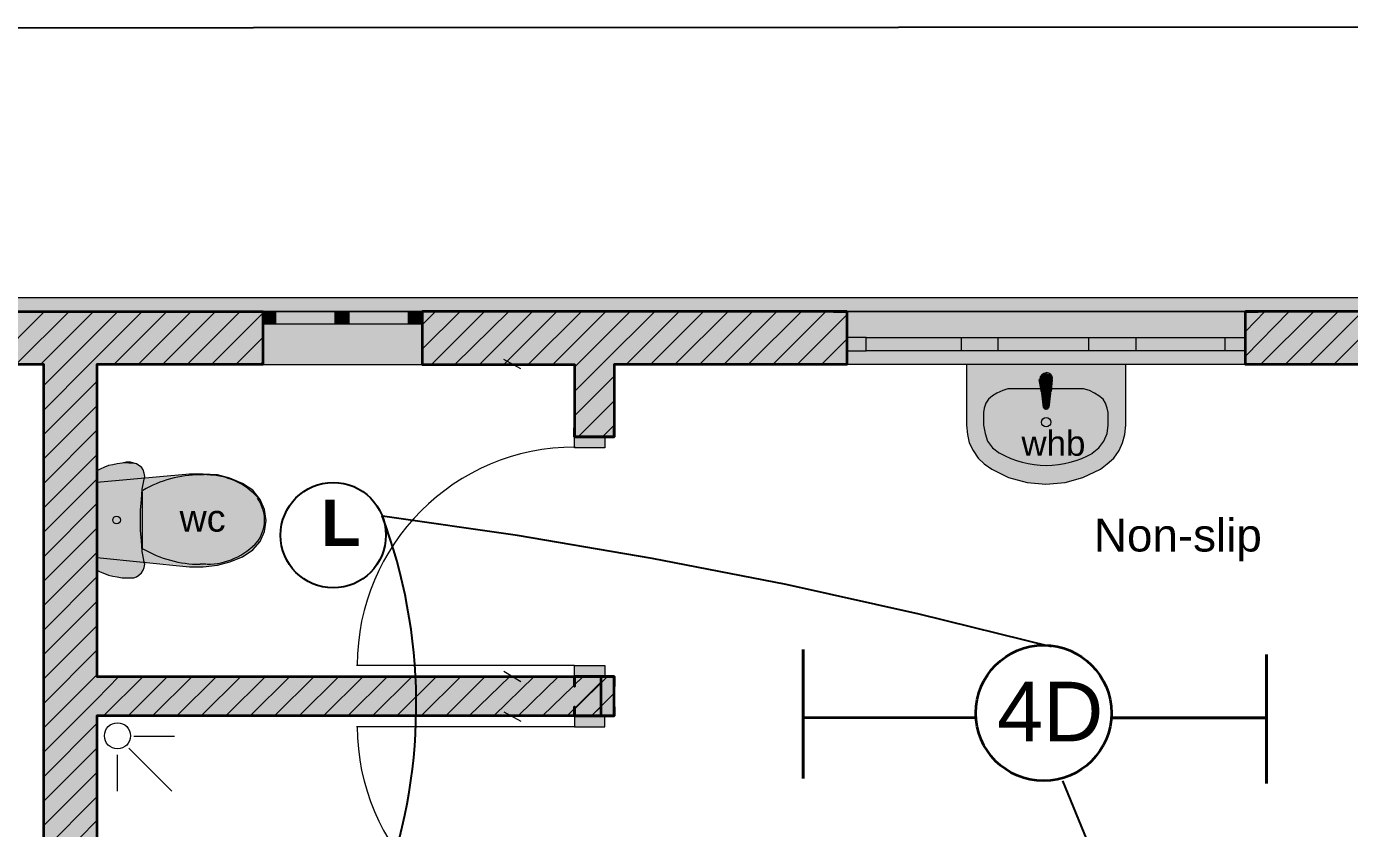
# Model space of a CAD drawing. Header units: millimetres. Extents: x 0 to 72213, y -495 to 58962.
# Drawn here: x 15069 to 25038, y 52914 to 58956 of the extents above; entities that cross this region are included whole.
import ezdxf

# ---------------------------------------------------------------- set-up
doc = ezdxf.new("R2010")
doc.units = ezdxf.units.MM
doc.header["$MEASUREMENT"] = 0
doc.layers.add('PDF_Geometry', color=7, linetype='Continuous', true_color=0xfd8379)
doc.layers.add('PDF_Solid Fills', color=7, linetype='Continuous', true_color=0xffffff)
doc.layers.add('PDF_Text', color=7, linetype='Continuous')
doc.styles.add('PDF Arial-BoldMT', font='arial.ttf')
doc.styles.add('PDF ArialNarrow Bold', font='arialbd.ttf')
doc.styles.add('PDF TimesNewRomanPSMT', font='arial.ttf')

msp = doc.modelspace()

# ---------------------------------------------------------------- linework, layer by layer
at = {"layer": 'PDF_Geometry', "color": 1, "lineweight": 25}
for points in [[(7052.6, 58943.4), (31366.1, 58956.1)], [(22793.8, 54282.7), (21796.9, 54530.3), (20793.6, 54752.6), (19784, 54949.4), (18768, 55120.8), (17752, 55266.9)], [(22876.4, 53273), (23644.7, 51399.8)]]:
    msp.add_lwpolyline(points, dxfattribs=at)
at = {"layer": 'PDF_Geometry', "color": 251, "lineweight": 18, "true_color": 0x696969}
msp.add_lwpolyline([(7192.3, 56911.5), (7090.7, 56911.5), (7090.7, 44205.5), (7192.3, 44205.5), (7192.3, 56809.9), (52612.7, 56809.9), (52612.7, 56911.5)], close=True, dxfattribs=at)
at = {"layer": 'PDF_Geometry', "color": 123, "lineweight": 18, "true_color": 0x70cdbd}
msp.add_lwpolyline([(7192.3, 56809.9), (7192.3, 29092.9), (18990.3, 29092.9), (18990.3, 23092.3), (27791.1, 23092.3), (27791.1, 29092.9), (57717.9, 29092.9), (57717.9, 56809.9)], close=True, dxfattribs=at)
at = {"layer": 'PDF_Geometry', "color": 7, "lineweight": 35}
for points in [[(15269.3, 51107.7), (15199.4, 51107.7), (15269.3, 51107.7), (15199.4, 51107.7), (15199.4, 56409.9), (13199.2, 56409.9), (13199.2, 56511.5), (13199.2, 56613.1), (13199.2, 56809.9), (13294.5, 56809.9)], [(13199.2, 56809.9), (16850.4, 56809.9), (16850.4, 56714.7), (16850.4, 56409.9), (15599.4, 56409.9), (15599.4, 54060.4), (19396.6, 54060.4), (19396.6, 53762), (15599.4, 53762), (15599.4, 51107.7), (19199.8, 51107.7), (19199.8, 51958.6), (19428.4, 51958.6), (19199.8, 51958.6), (19199.8, 51882.4), (19199.8, 51958.6)], [(21250.8, 56809.9), (18050.5, 56809.9), (18050.5, 56714.7), (18050.5, 56409.9), (19199.8, 56409.9), (19199.8, 55863.8), (19428.4, 55863.8), (19199.8, 55863.8), (19199.8, 55933.6), (19199.8, 55863.8)], [(21149.2, 56809.9), (21250.8, 56809.9), (21250.8, 56613.1), (21250.8, 56511.5), (21250.8, 56409.9), (19498.2, 56409.9), (19498.2, 55863.8), (19428.4, 55863.8), (19498.2, 55863.8), (19498.2, 55933.6), (19498.2, 55863.8)], [(25975.1, 51107.7), (25898.9, 51107.7), (25975.1, 51107.7), (25898.9, 51107.7), (25898.9, 56409.9), (24254.3, 56409.9), (24254.3, 56511.5), (24254.3, 56613.1), (24254.3, 56809.9), (24349.5, 56809.9)], [(27200.6, 56809.9), (24254.3, 56809.9)], [(19199.8, 55933.6), (19199.8, 55863.8), (19428.4, 55863.8), (19498.2, 55863.8), (19498.2, 55933.6)], [(19498.2, 53762), (19498.2, 54060.4), (19428.4, 54060.4), (19199.8, 54060.4), (19199.8, 53984.2), (19199.8, 54060.4), (19199.8, 53984.2)], [(19498.2, 54060.4), (19498.2, 53984.2)], [(19199.8, 53831.8), (19199.8, 53762), (19199.8, 53831.8), (19199.8, 53762), (19428.4, 53762), (19498.2, 53762), (19428.4, 53762), (19199.8, 53762), (19428.4, 53762), (19498.2, 53762), (19498.2, 53831.8), (19498.2, 53762), (19498.2, 53831.8)]]:
    msp.add_lwpolyline(points, dxfattribs=at)
at = {"layer": 'PDF_Geometry', "lineweight": 9}
for points in [[(14805.7, 56409.9), (15205.8, 56809.9)], [(14989.9, 56409.9), (15389.9, 56809.9)], [(15174, 56409.9), (15574, 56809.9)], [(15199.4, 56067), (15542.3, 56409.9), (15942.3, 56809.9)], [(15199.4, 56251.1), (15358.1, 56409.9), (15758.2, 56809.9)], [(15726.4, 56409.9), (16126.5, 56809.9)], [(15910.6, 56409.9), (16310.6, 56809.9)], [(16094.7, 56409.9), (16494.8, 56809.9)], [(16278.9, 56409.9), (16678.9, 56809.9)], [(16463, 56409.9), (16850.4, 56797.2)], [(18050.5, 56524.2), (18336.2, 56809.9)], [(18050.5, 56708.3), (18152.1, 56809.9)], [(18120.3, 56409.9), (18520.4, 56809.9)], [(18298.1, 56409.9), (18704.5, 56809.9)], [(18482.3, 56409.9), (18882.3, 56809.9)], [(18666.4, 56409.9), (19066.5, 56809.9)], [(18850.6, 56409.9), (19250.6, 56809.9)], [(19034.7, 56409.9), (19434.7, 56809.9)], [(19199.8, 56206.7), (19403, 56409.9), (19803, 56809.9)], [(19199.8, 56390.8), (19218.9, 56409.9), (19618.9, 56809.9)], [(19587.1, 56409.9), (19987.2, 56809.9)], [(19771.3, 56409.9), (20171.3, 56809.9)], [(19955.4, 56409.9), (20355.5, 56809.9)], [(20139.6, 56409.9), (20539.6, 56809.9)], [(20323.7, 56409.9), (20723.8, 56809.9)], [(20507.9, 56409.9), (20907.9, 56809.9)], [(20692, 56409.9), (21092.1, 56809.9)], [(20876.2, 56409.9), (21250.8, 56784.5)], [(24254.3, 56473.4), (24584.5, 56809.9)], [(24254.3, 56657.5), (24400.3, 56809.9)], [(24368.6, 56409.9), (24768.6, 56809.9)], [(24552.7, 56409.9), (24952.8, 56809.9)], [(24736.9, 56409.9), (25136.9, 56809.9)], [(24921, 56409.9), (25321, 56809.9)], [(16647.2, 56409.9), (16850.4, 56613.1)], [(21060.3, 56409.9), (21250.8, 56600.4)], [(16831.3, 56409.9), (16850.4, 56428.9)], [(21244.4, 56409.9), (21250.8, 56416.2)], [(15199.4, 55882.8), (15599.4, 56282.9)], [(19199.8, 56022.5), (19498.2, 56321)], [(19225.2, 55863.8), (19498.2, 56136.8)], [(15199.4, 55698.7), (15599.4, 56098.7)], [(19409.3, 55863.8), (19498.2, 55952.7)], [(15199.4, 55514.5), (15599.4, 55914.6)], [(15199.4, 55330.4), (15599.4, 55730.4)], [(15199.4, 55146.2), (15599.4, 55546.3)], [(15199.4, 54962.1), (15599.4, 55362.1)], [(15199.4, 54778), (15599.4, 55178)], [(15199.4, 54593.8), (15599.4, 54993.8)], [(15199.4, 54409.7), (15599.4, 54809.7)], [(15199.4, 54225.5), (15599.4, 54625.6)], [(15199.4, 54041.4), (15599.4, 54441.4)], [(15199.4, 53857.2), (15599.4, 54257.3)], [(15199.4, 53673.1), (15599.4, 54073.1)], [(15199.4, 53488.9), (15599.4, 53889), (15764.5, 54060.4)], [(15650.2, 53762), (15948.7, 54060.4)], [(15834.4, 53762), (16132.8, 54060.4)], [(16018.5, 53762), (16317, 54060.4)], [(16202.7, 53762), (16501.1, 54060.4)], [(16386.8, 53762), (16685.3, 54060.4)], [(16571, 53762), (16869.4, 54060.4)], [(16755.1, 53762), (17053.6, 54060.4)], [(16939.3, 53762), (17237.7, 54060.4)], [(17123.4, 53762), (17421.8, 54060.4)], [(17307.5, 53762), (17606, 54060.4)], [(17491.7, 53762), (17790.1, 54060.4)], [(17675.8, 53762), (17974.3, 54060.4)], [(17860, 53762), (18158.4, 54060.4)], [(18044.1, 53762), (18342.6, 54060.4)], [(18228.3, 53762), (18526.7, 54060.4)], [(18406.1, 53762), (18710.9, 54060.4)], [(18590.2, 53762), (18895, 54060.4)], [(18774.4, 53762), (19079.2, 54060.4)], [(18958.5, 53762), (19263.3, 54060.4), (19199.8, 53996.9)], [(19199.8, 53812.8), (19447.4, 54060.4)], [(19142.7, 53762), (19396.6, 54016)], [(19498.2, 53933.4), (19326.8, 53762), (19396.6, 53831.8)], [(15199.4, 53304.8), (15599.4, 53704.8)], [(15199.4, 53120.6), (15599.4, 53520.7)], [(15199.4, 52936.5), (15599.4, 53336.5)], [(15199.4, 52752.4), (15599.4, 53152.4)], [(15199.4, 52568.2), (15599.4, 52974.6)]]:
    msp.add_lwpolyline(points, dxfattribs=at)
at = {"layer": 'PDF_Geometry', "color": 7, "lineweight": 13}
for points in [[(16850.4, 56409.9), (18050.5, 56409.9), (18050.5, 56714.7), (18050.5, 56809.9), (18050.5, 56714.7), (17948.9, 56714.7), (17948.9, 56809.9), (18050.5, 56809.9), (16850.4, 56809.9), (16945.6, 56809.9), (16945.6, 56714.7), (16850.4, 56714.7), (16850.4, 56809.9), (16850.4, 56714.7)], [(17447.2, 56714.7), (17396.4, 56714.7), (17396.4, 56809.9), (17447.2, 56809.9), (17498, 56809.9), (17498, 56714.7)], [(24254.3, 56409.9), (21250.8, 56409.9), (21250.8, 56511.5), (21250.8, 56613.1), (21250.8, 56511.5), (21396.8, 56511.5), (21396.8, 56613.1), (21250.8, 56613.1), (21250.8, 56809.9), (24254.3, 56809.9), (24254.3, 56613.1), (24254.3, 56511.5)], [(22247.7, 56511.5), (22114.4, 56511.5), (22114.4, 56613.1), (22247.7, 56613.1), (22387.4, 56613.1), (22387.4, 56511.5)], [(23251, 56511.5), (23073.2, 56511.5), (23073.2, 56613.1), (23251, 56613.1), (23428.8, 56613.1), (23428.8, 56511.5)], [(24254.3, 56511.5), (24101.9, 56511.5), (24101.9, 56613.1), (24254.3, 56613.1)]]:
    msp.add_lwpolyline(points, close=True, dxfattribs=at)
for points in [[(16945.6, 56809.9), (17396.4, 56809.9)], [(17498, 56809.9), (17948.9, 56809.9)], [(21250.8, 56809.9), (21149.2, 56809.9)], [(24254.3, 56809.9), (24349.5, 56809.9)], [(17396.4, 56714.7), (16945.6, 56714.7)], [(17948.9, 56714.7), (17498, 56714.7)], [(21396.8, 56613.1), (22114.4, 56613.1)], [(22387.4, 56613.1), (23073.2, 56613.1)], [(23428.8, 56613.1), (24101.9, 56613.1)], [(18793.4, 56378.1), (18666.4, 56448)], [(22114.4, 56511.5), (21396.8, 56511.5)], [(23073.2, 56511.5), (22387.4, 56511.5)], [(24101.9, 56511.5), (23428.8, 56511.5)], [(18825.2, 56409.9), (18634.7, 56409.9)], [(18825.2, 54060.4), (18634.7, 54060.4)], [(18666.4, 54098.5), (18793.4, 54022.3)], [(18825.2, 53762), (18634.7, 53762)], [(18666.4, 53793.7), (18793.4, 53723.9)], [(15878.8, 53609.6), (16183.6, 53609.6)], [(15751.8, 53469.9), (15751.8, 53196.8)], [(15840.7, 53520.7), (16164.6, 53196.8)]]:
    msp.add_lwpolyline(points, dxfattribs=at)
at = {"layer": 'PDF_Geometry', "color": 39, "lineweight": 13, "true_color": 0x563838}
for points in [[(22152.5, 55952.7), (22158.8, 55882.8), (22171.5, 55819.3), (22203.3, 55762.2), (22241.4, 55705), (22285.8, 55660.6), (22343, 55622.5), (22470, 55559), (22609.7, 55520.9), (22749.4, 55508.2), (22895.4, 55520.9), (23028.8, 55559), (23162.1, 55622.5), (23212.9, 55660.6), (23263.7, 55705), (23301.8, 55762.2), (23327.2, 55819.3), (23346.2, 55882.8), (23352.6, 55952.7), (23352.6, 56409.9), (22152.5, 56409.9)], [(15624.8, 54847.8), (15656.6, 54835.1), (15688.3, 54822.4), (15720.1, 54816), (15751.8, 54809.7), (15789.9, 54803.3), (15821.7, 54803.3), (15853.4, 54803.3), (15878.8, 54803.3), (15897.9, 54809.7), (15916.9, 54822.4), (15936, 54841.4), (15948.7, 54860.5), (15955, 54879.5), (15961.4, 54904.9), (15955, 54924), (15942.3, 55000.2), (15936, 55082.7), (15929.6, 55158.9), (15929.6, 55235.1), (15929.6, 55311.3), (15936, 55393.9), (15942.3, 55470.1), (15955, 55546.3), (15961.4, 55565.3), (15955, 55590.7), (15948.7, 55616.1), (15936, 55635.2), (15916.9, 55647.9), (15897.9, 55660.6), (15878.8, 55666.9), (15853.4, 55673.3), (15821.7, 55673.3), (15789.9, 55666.9), (15751.8, 55660.6), (15720.1, 55654.2), (15688.3, 55647.9), (15656.6, 55635.2), (15624.8, 55622.5), (15599.4, 55609.8), (15599.4, 54860.5)], [(16602.7, 54924), (16698, 54962.1), (16774.2, 55012.9), (16831.3, 55076.4), (16863.1, 55152.6), (16875.8, 55235.1), (16863.1, 55317.7), (16831.3, 55393.9), (16774.2, 55463.7), (16698, 55514.5), (16602.7, 55552.6), (16507.5, 55578), (16399.5, 55584.4), (16297.9, 55584.4), (15599.4, 55520.9), (15599.4, 54955.7), (16297.9, 54885.9), (16399.5, 54885.9), (16507.5, 54898.6)]]:
    msp.add_lwpolyline(points, close=True, dxfattribs=at)
for points in [[(22698.6, 56295.6), (22711.3, 56213)], [(22724, 56219.4), (22724, 56244.8), (22774.8, 56244.8), (22774.8, 56219.4)], [(22793.8, 56213), (22800.2, 56295.6)], [(23098.6, 55743.1), (23149.4, 55781.2), (23187.5, 55832), (23212.9, 55889.2), (23219.2, 55952.7), (23219.2, 56047.9), (23212.9, 56079.7), (23200.2, 56117.8), (23181.2, 56149.5), (23149.4, 56174.9), (23117.7, 56194), (23079.6, 56213), (23035.1, 56225.7), (22990.7, 56225.7), (22514.4, 56225.7), (22463.6, 56225.7), (22425.5, 56213), (22381.1, 56194), (22349.3, 56174.9), (22317.6, 56149.5), (22298.5, 56117.8), (22285.8, 56079.7), (22279.5, 56047.9), (22279.5, 55952.7), (22292.2, 55889.2), (22311.2, 55832), (22349.3, 55781.2), (22400.1, 55743.1)], [(22717.6, 56194), (22730.3, 56086)], [(22774.8, 56086), (22787.5, 56194)], [(16393.2, 55571.7), (16393.2, 55571.7)], [(15942.3, 55451), (15942.3, 55451)], [(15942.3, 55451), (15942.3, 55235.1), (15942.3, 55019.2)], [(16805.9, 55400.2), (16805.9, 55400.2)], [(16863.1, 55235.1), (16863.1, 55235.1)], [(16805.9, 55076.4), (16805.9, 55076.4)], [(16393.2, 54898.6), (16393.2, 54898.6)]]:
    msp.add_lwpolyline(points, dxfattribs=at)
for points in [[(22718.7, 56202.6, 0.256099), (22753.4, 56183.5, 0.25551), (22788.1, 56202.4, 0.122849), (22794.6, 56221.3)], [(22724, 56222.5, 0.413564), (22752.5, 56194, 0.415079), (22781.1, 56222.6)], [(22403.2, 55742.9, 0.129791), (22752.6, 55650.2, 0.129816), (23103.7, 55742.9)]]:
    msp.add_lwpolyline(points, format="xyb", dxfattribs=at)
at = {"layer": 'PDF_Geometry', "color": 30, "lineweight": 20, "true_color": 0xff6600}
for points in [[(19428.4, 55863.8), (19428.4, 55781.2), (19199.8, 55781.2), (19199.8, 55863.8)], [(19199.8, 54060.4), (19199.8, 54143), (19428.4, 54143), (19428.4, 54060.4)], [(19199.8, 53762), (19199.8, 53679.4), (19428.4, 53679.4), (19428.4, 53762)]]:
    msp.add_lwpolyline(points, close=True, dxfattribs=at)
at = {"layer": 'PDF_Geometry', "color": 1, "lineweight": 40}
for points in [[(20920.6, 53292.1), (20920.6, 54263.6)], [(24413, 53254), (24413, 54225.5)], [(23238.3, 53749.3), (24413, 53749.3)]]:
    msp.add_lwpolyline(points, dxfattribs=at)
at = {"layer": 'PDF_Geometry', "color": 30, "lineweight": 18, "true_color": 0xff6600}
for points in [[(19199.8, 54143), (17555.2, 54143)], [(19199.8, 53679.4), (17555.2, 53679.4)]]:
    msp.add_lwpolyline(points, dxfattribs=at)
at = {"layer": 'PDF_Geometry', "color": 7, "lineweight": 35}
msp.add_lwpolyline([(19498.2, 53984.2), (19498.2, 54060.4), (19428.4, 54060.4), (19199.8, 54060.4), (19428.4, 54060.4), (19498.2, 54060.4)], close=True, dxfattribs=at)
at = {"layer": 'PDF_Geometry', "color": 1, "lineweight": 35}
msp.add_lwpolyline([(22216, 53749.3), (20920.6, 53749.3)], dxfattribs=at)
at = {"layer": 'PDF_Geometry', "color": 39, "lineweight": 13, "true_color": 0x563838}
for centre, radius in [((22752.5, 55974.9), 34.9), ((15748.7, 55238.3), 28.6)]:
    msp.add_circle(centre, radius, dxfattribs=at)
at = {"layer": 'PDF_Geometry', "color": 1, "lineweight": 25}
msp.add_circle((17380.6, 55124), 396.9, dxfattribs=at)
at = {"layer": 'PDF_Geometry', "color": 1, "lineweight": 35}
msp.add_circle((22733.5, 53784.2), 511.2, dxfattribs=at)
at = {"layer": 'PDF_Geometry', "color": 7, "lineweight": 13}
msp.add_circle((15755, 53612.8), 98.4, dxfattribs=at)
at = {"layer": 'PDF_Geometry', "color": 39, "lineweight": 13, "true_color": 0x563838}
for centre, radius, start, end in [((22752.5, 56298.7), 47.6, 90.02523, 179.97477), ((22753.5, 56301), 47.6, 359.94504, 90.05496), ((22752.5, 56222.5), 41.3, 185.56321, 212.75228), ((22752.5, 56095.5), 22.2, 187.26068, 269.86448), ((22753.5, 56097.8), 22.2, 269.97239, 352.91382), ((16377.3, 54724), 854.1, 89.98349, 120.32196), ((16377.1, 54895.1), 682.9, 88.57267, 90.26438), ((16428.8, 55031), 549.2, 90.09877, 93.10377), ((16428.1, 55060.5), 517.5, 41.62161, 90.00519), ((16586.8, 55238.3), 276.2, 0.35177, 36.28805), ((16586.8, 55238.3), 276.2, 323.69094, 359.64802), ((16428.1, 55416.1), 511.2, 269.97839, 318.3951), ((16377.3, 55759), 854, 239.66594, 270.00568), ((16378, 55583.3), 676.1, 269.9999, 271.70856), ((16422.4, 55361.1), 453.9, 266.5939, 270.19805)]:
    msp.add_arc(centre, radius, start, end, dxfattribs=at)
at = {"layer": 'PDF_Geometry', "color": 30, "lineweight": 18, "true_color": 0xff6600}
for centre, start, end in [((19203, 54146.1), 90, 180), ((19203, 53682.6), 180, 270)]:
    msp.add_arc(centre, 1641.4, start, end, dxfattribs=at)
at = {"layer": 'PDF_Geometry', "color": 1, "lineweight": 25}
msp.add_arc((13952.2, 53849.9), 4054.4, 340.58716, 20.50597, dxfattribs=at)
at = {"layer": 'PDF_Solid Fills', "transparency": 33554559}
for points in [[(7192.3, 56809.9), (52612.7, 56809.9), (7192.3, 56911.5)], [(52612.7, 56809.9), (7192.3, 56911.5), (52612.7, 56911.5)], [(13199.2, 56809.9), (13199.2, 56409.9), (16850.4, 56809.9)], [(13199.2, 56409.9), (16850.4, 56809.9), (16850.4, 56409.9)], [(18050.5, 56809.9), (16850.4, 56809.9), (18050.5, 56409.9)], [(16850.4, 56809.9), (18050.5, 56409.9), (16850.4, 56409.9)], [(16850.4, 56809.9), (16945.6, 56809.9), (16850.4, 56714.7)], [(16945.6, 56809.9), (16850.4, 56714.7), (16945.6, 56714.7)], [(16945.6, 56809.9), (17396.4, 56809.9), (16945.6, 56714.7)], [(17396.4, 56809.9), (16945.6, 56714.7), (17396.4, 56714.7)], [(17447.2, 56714.7), (17396.4, 56714.7), (17447.2, 56809.9)], [(17396.4, 56714.7), (17447.2, 56809.9), (17396.4, 56809.9)], [(17447.2, 56809.9), (17498, 56809.9), (17447.2, 56714.7)], [(17498, 56809.9), (17447.2, 56714.7), (17498, 56714.7)], [(17498, 56809.9), (17948.9, 56809.9), (17498, 56714.7)], [(17948.9, 56809.9), (17498, 56714.7), (17948.9, 56714.7)], [(18050.5, 56714.7), (17948.9, 56714.7), (18050.5, 56809.9)], [(17948.9, 56714.7), (18050.5, 56809.9), (17948.9, 56809.9)], [(18050.5, 56809.9), (18050.5, 56409.9), (21250.8, 56809.9)], [(18050.5, 56409.9), (21250.8, 56809.9), (21250.8, 56409.9)], [(24254.3, 56809.9), (21250.8, 56809.9), (24254.3, 56409.9)], [(21250.8, 56809.9), (24254.3, 56409.9), (21250.8, 56409.9)], [(24254.3, 56809.9), (24254.3, 56409.9), (27200.6, 56809.9)], [(24254.3, 56409.9), (27200.6, 56809.9), (27200.6, 56409.9)], [(21250.8, 56613.1), (21396.8, 56613.1), (21250.8, 56511.5)], [(21396.8, 56613.1), (21250.8, 56511.5), (21396.8, 56511.5)], [(21396.8, 56613.1), (22114.4, 56613.1), (21396.8, 56511.5)], [(22114.4, 56613.1), (21396.8, 56511.5), (22114.4, 56511.5)], [(22247.7, 56511.5), (22114.4, 56511.5), (22247.7, 56613.1)], [(22114.4, 56511.5), (22247.7, 56613.1), (22114.4, 56613.1)], [(22247.7, 56613.1), (22387.4, 56613.1), (22247.7, 56511.5)], [(22387.4, 56613.1), (22247.7, 56511.5), (22387.4, 56511.5)], [(22387.4, 56613.1), (23073.2, 56613.1), (22387.4, 56511.5)], [(23073.2, 56613.1), (22387.4, 56511.5), (23073.2, 56511.5)], [(23251, 56511.5), (23073.2, 56511.5), (23251, 56613.1)], [(23073.2, 56511.5), (23251, 56613.1), (23073.2, 56613.1)], [(23251, 56613.1), (23428.8, 56613.1), (23251, 56511.5)], [(23428.8, 56613.1), (23251, 56511.5), (23428.8, 56511.5)], [(23428.8, 56613.1), (24101.9, 56613.1), (23428.8, 56511.5)], [(24101.9, 56613.1), (23428.8, 56511.5), (24101.9, 56511.5)], [(24254.3, 56511.5), (24101.9, 56511.5), (24254.3, 56613.1)], [(24101.9, 56511.5), (24254.3, 56613.1), (24101.9, 56613.1)], [(15199.4, 51107.7), (15599.4, 51107.7), (15199.4, 56409.9)], [(15599.4, 51107.7), (15199.4, 56409.9), (15599.4, 56409.9)], [(19199.8, 56409.9), (19199.8, 55863.8), (19498.2, 56409.9)], [(19199.8, 55863.8), (19498.2, 56409.9), (19498.2, 55863.8)], [(23352.6, 56409.9), (22152.5, 56409.9), (23352.6, 55952.7)], [(22152.5, 56409.9), (23352.6, 55952.7), (22152.5, 55952.7)], [(22717.6, 56333.7), (22800.2, 56295.6), (22698.6, 56295.6)], [(22749.4, 56346.4), (22787.5, 56333.7), (22717.6, 56333.7)], [(22787.5, 56333.7), (22717.6, 56333.7), (22800.2, 56295.6)], [(22800.2, 56295.6), (22698.6, 56295.6), (22793.8, 56213)], [(22698.6, 56295.6), (22793.8, 56213), (22711.3, 56213)], [(22793.8, 56213), (22711.3, 56213), (22787.5, 56194)], [(22711.3, 56213), (22787.5, 56194), (22717.6, 56194)], [(22787.5, 56194), (22717.6, 56194), (22774.8, 56086)], [(22717.6, 56194), (22774.8, 56086), (22730.3, 56086)], [(22730.3, 56086), (22736.7, 56073.3), (22768.4, 56073.3)], [(22730.3, 56086), (22774.8, 56086), (22768.4, 56073.3)], [(22736.7, 56073.3), (22768.4, 56073.3), (22749.4, 56067)], [(23352.6, 55952.7), (22152.5, 55952.7), (23346.2, 55882.8)], [(22152.5, 55952.7), (23346.2, 55882.8), (22158.8, 55882.8)], [(19428.4, 55863.8), (19428.4, 55781.2), (19199.8, 55863.8)], [(19428.4, 55781.2), (19199.8, 55863.8), (19199.8, 55781.2)], [(23346.2, 55882.8), (22158.8, 55882.8), (23327.2, 55819.3)], [(22158.8, 55882.8), (23327.2, 55819.3), (22171.5, 55819.3)], [(23327.2, 55819.3), (22171.5, 55819.3), (23301.8, 55762.2)], [(22171.5, 55819.3), (23301.8, 55762.2), (22203.3, 55762.2)], [(23301.8, 55762.2), (22203.3, 55762.2), (23263.7, 55705)], [(22203.3, 55762.2), (23263.7, 55705), (22241.4, 55705)], [(15650.2, 55635.2), (15942.3, 55622.5), (15624.8, 55622.5)], [(15656.6, 55635.2), (15936, 55635.2), (15650.2, 55635.2)], [(15936, 55635.2), (15650.2, 55635.2), (15942.3, 55622.5)], [(15688.3, 55647.9), (15929.6, 55635.2), (15656.6, 55635.2)], [(15929.6, 55635.2), (15656.6, 55635.2), (15936, 55635.2)], [(15694.7, 55647.9), (15923.3, 55647.9), (15688.3, 55647.9)], [(15923.3, 55647.9), (15688.3, 55647.9), (15929.6, 55635.2)], [(15720.1, 55654.2), (15916.9, 55647.9), (15694.7, 55647.9)], [(15916.9, 55647.9), (15694.7, 55647.9), (15923.3, 55647.9)], [(15745.5, 55660.6), (15910.6, 55654.2), (15720.1, 55654.2)], [(15910.6, 55654.2), (15720.1, 55654.2), (15916.9, 55647.9)], [(15897.9, 55660.6), (15751.8, 55660.6), (15745.5, 55660.6)], [(15897.9, 55660.6), (15745.5, 55660.6), (15910.6, 55654.2)], [(15789.9, 55666.9), (15897.9, 55660.6), (15751.8, 55660.6)], [(15751.8, 55660.6), (15897.9, 55660.6), (15897.9, 55660.6)], [(15878.8, 55666.9), (15802.6, 55666.9), (15789.9, 55666.9)], [(15878.8, 55666.9), (15789.9, 55666.9), (15897.9, 55660.6)], [(15821.7, 55673.3), (15878.8, 55666.9), (15802.6, 55666.9)], [(15802.6, 55666.9), (15878.8, 55666.9), (15878.8, 55666.9)], [(15853.4, 55673.3), (15859.8, 55673.3), (15821.7, 55673.3)], [(15859.8, 55673.3), (15821.7, 55673.3), (15878.8, 55666.9)], [(23263.7, 55705), (22241.4, 55705), (23212.9, 55660.6)], [(22241.4, 55705), (23212.9, 55660.6), (22285.8, 55660.6)], [(23212.9, 55660.6), (22285.8, 55660.6), (23162.1, 55622.5)], [(22285.8, 55660.6), (23162.1, 55622.5), (22343, 55622.5)], [(15605.8, 55616.1), (15948.7, 55609.8), (15599.4, 55609.8)], [(15948.7, 55609.8), (15599.4, 55609.8), (15955, 55590.7)], [(15599.4, 55609.8), (15955, 55590.7), (15599.4, 55590.7)], [(15955, 55590.7), (15599.4, 55590.7), (15961.4, 55565.3)], [(15599.4, 55590.7), (15961.4, 55565.3), (15599.4, 55565.3)], [(15961.4, 55565.3), (15599.4, 55565.3), (15955, 55546.3)], [(15599.4, 55565.3), (15955, 55546.3), (15599.4, 55546.3)], [(15942.3, 55552.6), (16685.3, 55520.9), (15599.4, 55520.9)], [(15955, 55546.3), (15599.4, 55546.3), (15942.3, 55470.1)], [(15599.4, 55546.3), (15942.3, 55470.1), (15599.4, 55470.1)], [(15624.8, 55622.5), (15948.7, 55616.1), (15605.8, 55616.1)], [(15948.7, 55616.1), (15605.8, 55616.1), (15948.7, 55609.8)], [(15942.3, 55622.5), (15624.8, 55622.5), (15948.7, 55616.1)], [(16215.4, 55578), (16602.7, 55552.6), (15942.3, 55552.6)], [(16602.7, 55552.6), (15942.3, 55552.6), (16685.3, 55520.9)], [(16297.9, 55584.4), (16507.5, 55578), (16215.4, 55578)], [(16507.5, 55578), (16215.4, 55578), (16602.7, 55552.6)], [(16399.5, 55584.4), (16431.3, 55584.4), (16297.9, 55584.4)], [(16431.3, 55584.4), (16297.9, 55584.4), (16507.5, 55578)], [(23162.1, 55622.5), (22343, 55622.5), (23028.8, 55559)], [(22343, 55622.5), (23028.8, 55559), (22470, 55559)], [(22470, 55559), (22609.7, 55520.9), (22895.4, 55520.9)], [(22470, 55559), (23028.8, 55559), (22895.4, 55520.9)], [(16685.3, 55520.9), (15599.4, 55520.9), (16698, 55514.5)], [(15599.4, 55520.9), (16698, 55514.5), (15599.4, 55514.5)], [(16698, 55514.5), (15599.4, 55514.5), (16774.2, 55463.7)], [(15599.4, 55514.5), (16774.2, 55463.7), (15599.4, 55463.7)], [(15942.3, 55470.1), (15599.4, 55470.1), (15936, 55393.9)], [(15599.4, 55470.1), (15936, 55393.9), (15599.4, 55393.9)], [(16774.2, 55463.7), (15599.4, 55463.7), (16831.3, 55393.9)], [(15599.4, 55463.7), (16831.3, 55393.9), (15599.4, 55393.9)], [(22609.7, 55520.9), (22895.4, 55520.9), (22749.4, 55508.2)], [(16831.3, 55393.9), (15599.4, 55393.9), (16863.1, 55317.7)], [(15599.4, 55393.9), (16863.1, 55317.7), (15599.4, 55317.7)], [(15936, 55393.9), (15599.4, 55393.9), (15929.6, 55311.3)], [(15599.4, 55393.9), (15929.6, 55311.3), (15599.4, 55311.3)], [(16863.1, 55317.7), (15599.4, 55317.7), (16875.8, 55235.1)], [(15599.4, 55317.7), (16875.8, 55235.1), (15599.4, 55235.1)], [(15929.6, 55311.3), (15599.4, 55311.3), (15929.6, 55235.1)], [(15599.4, 55311.3), (15929.6, 55235.1), (15599.4, 55235.1)], [(16875.8, 55235.1), (15599.4, 55235.1), (16863.1, 55152.6)], [(15599.4, 55235.1), (16863.1, 55152.6), (15599.4, 55152.6)], [(15929.6, 55235.1), (15599.4, 55235.1), (15929.6, 55158.9)], [(15599.4, 55235.1), (15929.6, 55158.9), (15599.4, 55158.9)], [(15929.6, 55158.9), (15599.4, 55158.9), (15936, 55082.7)], [(15599.4, 55158.9), (15936, 55082.7), (15599.4, 55082.7)], [(16863.1, 55152.6), (15599.4, 55152.6), (16831.3, 55076.4)], [(15599.4, 55152.6), (16831.3, 55076.4), (15599.4, 55076.4)], [(15936, 55082.7), (15599.4, 55082.7), (15942.3, 55000.2)], [(15599.4, 55082.7), (15942.3, 55000.2), (15599.4, 55000.2)], [(16831.3, 55076.4), (15599.4, 55076.4), (16774.2, 55012.9)], [(15599.4, 55076.4), (16774.2, 55012.9), (15599.4, 55012.9)], [(16774.2, 55012.9), (15599.4, 55012.9), (16698, 54962.1)], [(15599.4, 55012.9), (16698, 54962.1), (15599.4, 54962.1)], [(15942.3, 55000.2), (15599.4, 55000.2), (15955, 54924)], [(15599.4, 55000.2), (15955, 54924), (15599.4, 54924)], [(16698, 54962.1), (15599.4, 54962.1), (16685.3, 54955.7)], [(15599.4, 54962.1), (16685.3, 54955.7), (15599.4, 54955.7)], [(16685.3, 54955.7), (15599.4, 54955.7), (16602.7, 54924)], [(15599.4, 54955.7), (16602.7, 54924), (15942.3, 54924)], [(15955, 54924), (15599.4, 54924), (15961.4, 54904.9)], [(15599.4, 54924), (15961.4, 54904.9), (15599.4, 54904.9)], [(15961.4, 54904.9), (15599.4, 54904.9), (15955, 54879.5)], [(15599.4, 54904.9), (15955, 54879.5), (15599.4, 54879.5)], [(15955, 54879.5), (15599.4, 54879.5), (15948.7, 54860.5)], [(15599.4, 54879.5), (15948.7, 54860.5), (15599.4, 54860.5)], [(15948.7, 54860.5), (15599.4, 54860.5), (15605.8, 54860.5)], [(15599.4, 54860.5), (15948.7, 54860.5), (15948.7, 54860.5)], [(15948.7, 54860.5), (15605.8, 54860.5), (15942.3, 54847.8)], [(15605.8, 54860.5), (15942.3, 54847.8), (15624.8, 54847.8)], [(15942.3, 54847.8), (15624.8, 54847.8), (15936, 54841.4)], [(15624.8, 54847.8), (15936, 54841.4), (15650.2, 54841.4)], [(15936, 54841.4), (15650.2, 54841.4), (15929.6, 54835.1)], [(15650.2, 54841.4), (15929.6, 54835.1), (15656.6, 54835.1)], [(15929.6, 54835.1), (15656.6, 54835.1), (15923.3, 54822.4)], [(15656.6, 54835.1), (15923.3, 54822.4), (15688.3, 54822.4)], [(16602.7, 54924), (15942.3, 54924), (16507.5, 54898.6)], [(15942.3, 54924), (16507.5, 54898.6), (16215.4, 54898.6)], [(16215.4, 54898.6), (16297.9, 54885.9), (16431.3, 54885.9)], [(16215.4, 54898.6), (16507.5, 54898.6), (16431.3, 54885.9)], [(16297.9, 54885.9), (16431.3, 54885.9), (16399.5, 54885.9)], [(15923.3, 54822.4), (15688.3, 54822.4), (15916.9, 54822.4)], [(15688.3, 54822.4), (15916.9, 54822.4), (15694.7, 54822.4)], [(15916.9, 54822.4), (15694.7, 54822.4), (15910.6, 54816)], [(15694.7, 54822.4), (15910.6, 54816), (15720.1, 54816)], [(15910.6, 54816), (15720.1, 54816), (15897.9, 54809.7)], [(15720.1, 54816), (15897.9, 54809.7), (15745.5, 54809.7)], [(15897.9, 54809.7), (15745.5, 54809.7), (15751.8, 54809.7)], [(15745.5, 54809.7), (15897.9, 54809.7), (15897.9, 54809.7)], [(15897.9, 54809.7), (15751.8, 54809.7), (15878.8, 54803.3)], [(15751.8, 54809.7), (15878.8, 54803.3), (15789.9, 54803.3)], [(15878.8, 54803.3), (15789.9, 54803.3), (15802.6, 54803.3)], [(15789.9, 54803.3), (15878.8, 54803.3), (15878.8, 54803.3)], [(15802.6, 54803.3), (15821.7, 54803.3), (15866.1, 54803.3)], [(15802.6, 54803.3), (15878.8, 54803.3), (15866.1, 54803.3)], [(15821.7, 54803.3), (15866.1, 54803.3), (15853.4, 54803.3)], [(19199.8, 54060.4), (19199.8, 54143), (19428.4, 54060.4)], [(19199.8, 54143), (19428.4, 54060.4), (19428.4, 54143)], [(15599.4, 53762), (19396.6, 53762), (15599.4, 54060.4)], [(19396.6, 53762), (15599.4, 54060.4), (19396.6, 54060.4)], [(19498.2, 54060.4), (19199.8, 54060.4), (19498.2, 53762)], [(19199.8, 54060.4), (19498.2, 53762), (19199.8, 53762)], [(19199.8, 53762), (19428.4, 53762), (19199.8, 53679.4)], [(19428.4, 53762), (19199.8, 53679.4), (19428.4, 53679.4)]]:
    msp.add_solid(points, dxfattribs=at)

# ---------------------------------------------------------------- texts
at = {"layer": 'PDF_Text', "attachment_point": 4, "style": 'PDF Arial-BoldMT'}
for s, insert, char_height in [('whb', (22566.1, 55815.2), 188.16), ('wc', (16222.4, 55250.9), 203.42), ('Non-slip', (23112.2, 55087.3), 247.01)]:
    msp.add_mtext(s, dxfattribs=dict(at, insert=insert, char_height=char_height))
at = {"layer": 'PDF_Text', "color": 1, "attachment_point": 4}
for s, insert, char_height, style in [('L', (17289.2, 55217.6), 350.1, 'PDF ArialNarrow Bold'), ('4D', (22382, 53795.7), 448.68, 'PDF TimesNewRomanPSMT')]:
    msp.add_mtext(s, dxfattribs=dict(at, insert=insert, char_height=char_height, style=style))

doc.saveas('drawing.dxf')
